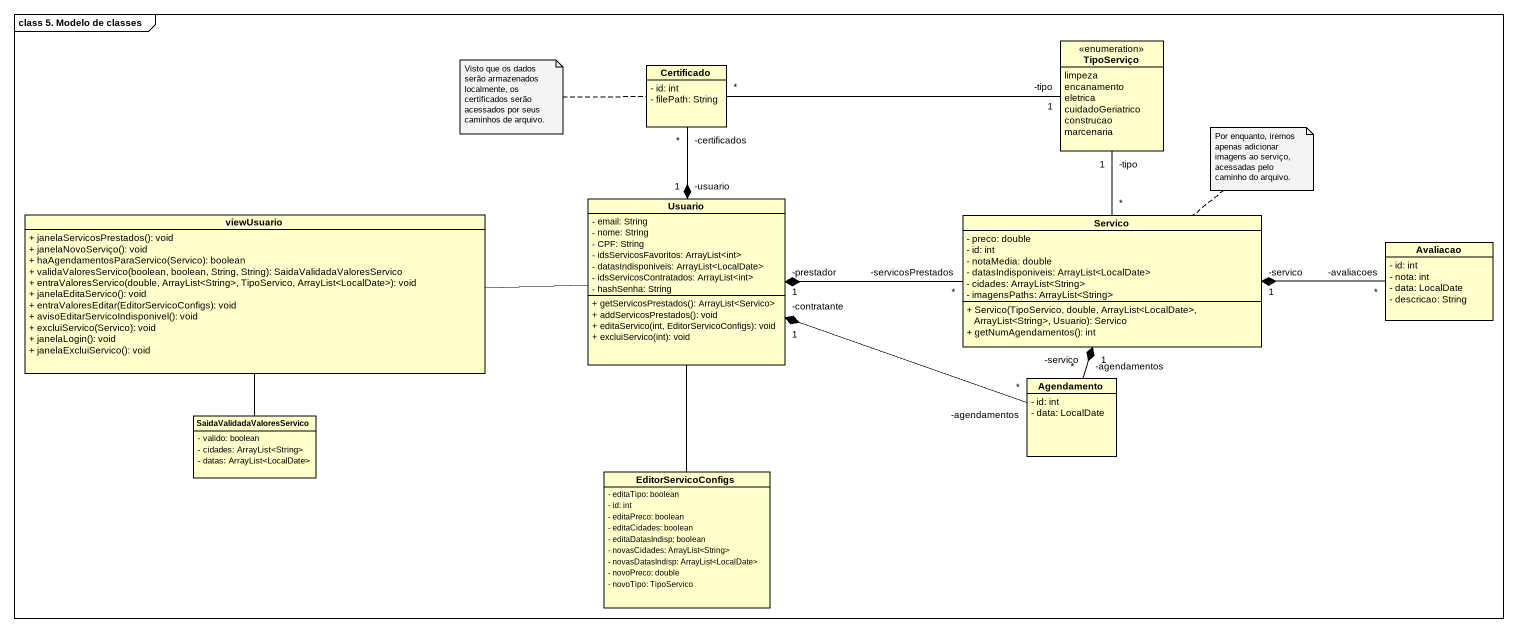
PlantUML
@startuml
mainframe class 5. Modelo de classes
hide circle
hide empty members
skinparam classAttributeIconSize 0
enum TipoServiço {
  limpeza
  encanamento
  eletrica
  cuidadoGeriatrico
  construcao
  marcenaria
}
class Certificado {
  - id: int
  - filePath: String
}
class viewUsuario {
  + janelaServicosPrestados(): void
  + janelaNovoServiço(): void
  + haAgendamentosParaServico(Servico): boolean
  + validaValoresServico(boolean, boolean, String, String): SaidaValidadaValoresServico
  + entraValoresServico(double, ArrayList<String>, TipoServico, ArrayList<LocalDate>): void
  + janelaEditaServico(): void
  + entraValoresEditar(EditorServicoConfigs): void
  + avisoEditarServicoIndisponivel(): void
  + excluiServico(Servico): void
  + janelaLogin(): void
  + janelaExcluiServico(): void
}
class Usuario {
  - email: String
  - nome: String
  - CPF: String
  - idsServicosFavoritos: ArrayList<int>
  - datasIndisponiveis: ArrayList<LocalDate>
  - idsServicosContratados: ArrayList<int>
  - hashSenha: String
  + getServicosPrestados(): ArrayList<Servico>
  + addServicosPrestados(): void
  + editaServico(int, EditorServicoConfigs): void
  + excluiServico(int): void
}
class Servico {
  - preco: double
  - id: int
  - notaMedia: double
  - datasIndisponiveis: ArrayList<LocalDate>
  - cidades: ArrayList<String>
  - imagensPaths: ArrayList<String>
  + Servico(TipoServico, double, ArrayList<LocalDate>, ArrayList<String>, Usuario): Servico
  + getNumAgendamentos(): int
}
class Avaliacao {
  - id: int
  - nota: int
  - data: LocalDate
  - descricao: String
}
class Agendamento {
  - id: int
  - data: LocalDate
}
class SaidaValidadaValoresServico {
  - valido: boolean
  - cidades: ArrayList<String>
  - datas: ArrayList<LocalDate>
}
class EditorServicoConfigs {
  - editaTipo: boolean
  - id: int
  - editaPreco: boolean
  - editaCidades: boolean
  - editaDatasIndisp: boolean
  - novasCidades: ArrayList<String>
  - novasDatasIndisp: ArrayList<LocalDate>
  - novoPreco: double
  - novoTipo: TipoServico
}
Certificado "*" -right- "-tipo\n1" TipoServiço
Certificado "-certificados\n*" --* "-usuario\n1" Usuario
viewUsuario -right- Usuario
Servico "*" -up- "-tipo\n1" TipoServiço
Servico "-servicosPrestados\n*" -left-* "-prestador\n1" Usuario
Avaliacao "-avaliacoes\n*" -left-* "-servico\n1" Servico
Agendamento "-agendamentos\n*" -left-* "-contratante\n1" Usuario
Agendamento "-agendamentos\n*" -up-* "-servico\n1" Servico
SaidaValidadaValoresServico -up- viewUsuario
EditorServicoConfigs -up- Usuario
note left of Certificado : Visto que os dados serão armazenados localmente, os certificados serão acessados por seus caminhos de arquivo.
note top of Servico : Por enquanto, iremos apenas adicionar imagens ao serviço, acessadas pelo caminho do arquivo.
@enduml
